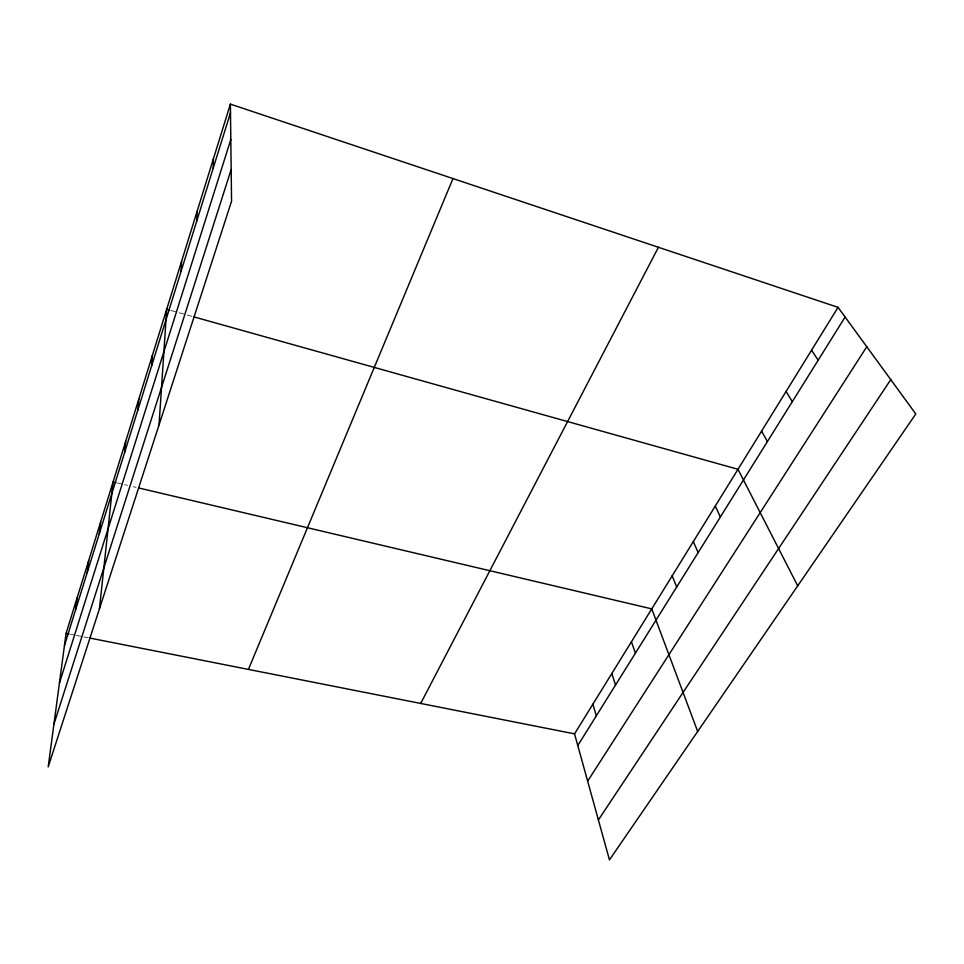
<?xml version="1.0" encoding="UTF-8"?>
<svg xmlns="http://www.w3.org/2000/svg" width="964" height="964" viewBox="0 0 964 964"><rect width="100%" height="100%" fill="white"/><g stroke="black" fill="none" stroke-linecap="round" stroke-linejoin="round"><path stroke-width="0.72" stroke-dasharray="4.82 3.62" d="M70.505 634.24L74.915 635.119M76.385 635.409L82.277 636.565M83.748 636.855L88.158 637.734M117.415 482.94L123.163 484.302M124.609 484.639L127.477 485.314M133.237 486.675L136.105 487.35M170.953 310.456L192.234 316.421"/><path stroke-width="1.45" d="M213.249 168.11L213.369 158.94M196.789 220.937L197.114 211.309M181.051 271.402L181.569 261.365M159.036 424.955L166.7 309.263L169.543 310.059M151.613 365.91L152.457 355.162M137.804 410.194L138.792 399.156M124.561 452.682L125.694 441.379M99.437 608.838L113.101 481.928L115.981 482.603M99.28 533.803L100.642 522.054M87.218 572.556L88.676 560.614M75.602 609.79L77.156 597.692M230.384 104.124L66.082 633.372L48.2 766.898L231.553 201.235L230.384 104.124L838.041 307.347L915.8 413.954L609.453 859.876L574.544 733.857L838.041 307.347M64.443 645.615L230.492 112.764M59.431 683.066L230.806 139.515M53.912 724.217L231.167 169.495M248.423 669.402L452.984 178.569M420.69 703.443L658.424 247.278M577.785 745.546L845.103 317.023M587.642 781.153L866.781 346.751M598.391 819.954L890.76 379.623M66.082 633.372L69.022 633.951M89.628 638.023L574.544 733.857M138.985 488.025L651.76 608.874L697.671 731.459M193.656 316.819L737.99 469.299L797.71 585.859M811.555 350.221L818.171 360.187M786.082 391.444L792.3 401.675M761.584 431.113L767.404 441.572M715.252 506.1L720.385 516.957M693.333 541.587L698.141 552.613M672.173 575.821L676.692 587.004M631.444 641.759L635.409 653.182M611.827 673.511L615.526 685.043M592.872 704.19L596.33 715.818"/></g></svg>
